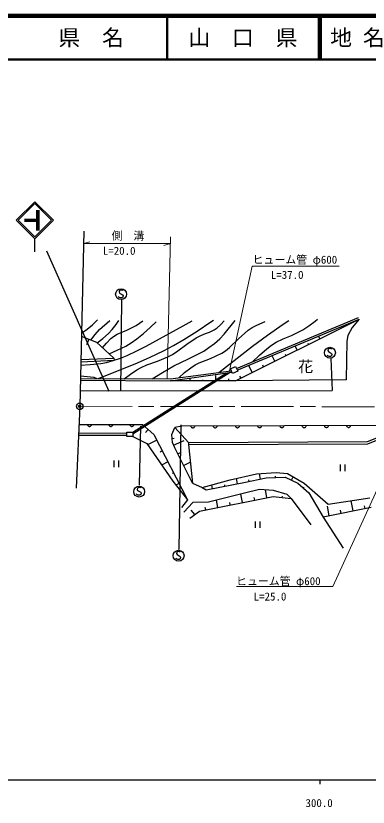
# Model space of a CAD drawing. Units: millimetres, scale not verified. Extents: x 40000 to 680000, y 20000 to 380000.
# Drawn here: x 298364 to 379084, y 198715 to 380000 of the extents above; entities that cross this region are included whole.
import ezdxf
from ezdxf.enums import TextEntityAlignment as Align

# ---------------------------------------------------------------- set-up
doc = ezdxf.new("R2010")
doc.units = ezdxf.units.MM
doc.header["$LTSCALE"] = 1000
doc.header["$PDMODE"] = 32
doc.header["$PDSIZE"] = 500
doc.linetypes.add('CHAIN', pattern=[18.5, 12, -1.5, 3.5, -1.5])
for name, color, linetype, lineweight in [('M-BGD', 7, 'Continuous', 25), ('M-BGD-EXST', 7, 'Continuous', 25), ('M-BMK', 2, 'CHAIN', 13), ('M-BMK-OTRS', 5, 'Continuous', 25), ('M-BMK-SRVR', 3, 'Continuous', 25), ('M-STR-HTXT', 7, 'Continuous', 13), ('M-STR-STRC', 7, 'Continuous', 25), ('M-TTL', 2, 'Continuous', 140), ('M-TTL-BAND', 7, 'Continuous', 25), ('M-TTL-LINE', 7, 'Continuous', 50)]:
    doc.layers.add(name, color=color, linetype=linetype, lineweight=lineweight)
doc.layers.add('M-OTRS', color=6, linetype='Continuous')
doc.layers.add('M-TTL-TXT', color=7, linetype='Continuous')
doc.styles.add('ＭＳ ゴシック', font='')
doc.styles.get('ＭＳ ゴシック').set_extended_font_data('MS Gothic')

msp = doc.modelspace()

# ---------------------------------------------------------------- linework, layer by layer
at = {"layer": 'M-BGD'}
for p, q in [((348659, 296353), (377049, 310496)), ((348894, 299222), (376896, 310865)), ((349063, 298859), (377049, 310496)), ((377049, 310496), (375404, 308623)), ((373178, 308567), (373065, 308793)), ((375404, 308623), (374446, 306802)), ((375759, 309853), (375748, 309875)), ((313366, 306650), (316822, 305212)), ((368016, 305996), (367753, 306524)), ((370597, 307281), (370541, 307395)), ((374446, 306802), (374158, 305460)), ((315094, 305931), (314540, 304601)), ((316822, 305212), (320851, 301601)), ((365435, 304710), (365334, 304914)), ((374158, 305460), (374062, 296641)), ((362854, 303424), (362441, 304254)), ((313232, 300737), (320874, 301101)), ((313243, 301238), (320851, 301601)), ((320851, 301601), (320874, 301101)), ((357692, 300853), (357128, 301985)), ((360273, 302139), (360127, 302433)), ((347506, 299122), (348684, 299671)), ((348010, 298043), (347506, 299122)), ((348684, 299671), (349188, 298592)), ((352530, 298281), (351816, 299715)), ((355111, 299567), (354920, 299952)), ((313160, 297542), (316247, 297256)), ((347487, 298277), (325156, 284139)), ((325156, 284644), (346567, 298151)), ((333789, 296804), (347699, 298709)), ((333816, 296404), (347876, 298330)), ((344206, 296368), (344210, 297604)), ((349188, 298592), (348010, 298043)), ((349950, 296996), (349718, 297461)), ((313136, 296499), (333816, 296404)), ((313145, 296899), (333789, 296804)), ((316247, 297256), (316917, 296882)), ((348659, 296353), (333816, 296404)), ((335300, 296399), (335300, 296452)), ((338269, 296389), (338271, 296918)), ((341237, 296378), (341238, 296643)), ((347175, 296358), (347176, 296835)), ((374062, 296641), (348659, 296353)), ((312817, 286361), (327404, 286360)), ((314749, 286361), (314789, 286241)), ((314789, 286241), (314849, 286141)), ((314849, 286141), (314949, 286041)), ((314949, 286041), (315049, 285981)), ((315049, 285981), (315169, 285941)), ((315169, 285941), (315329, 285941)), ((315329, 285941), (315449, 285981)), ((315449, 285981), (315549, 286041)), ((315549, 286041), (315649, 286141)), ((315649, 286141), (315709, 286241)), ((315709, 286241), (315749, 286361)), ((319611, 286361), (319651, 286241)), ((319651, 286241), (319711, 286141)), ((319711, 286141), (319811, 286041)), ((319811, 286041), (319911, 285981)), ((319911, 285981), (320031, 285941)), ((320031, 285941), (320191, 285941)), ((320191, 285941), (320311, 285981)), ((320311, 285981), (320411, 286041)), ((320411, 286041), (320511, 286141)), ((320511, 286141), (320571, 286241)), ((320571, 286241), (320611, 286361)), ((323806, 283662), (323806, 284644)), ((323806, 284644), (325156, 284644)), ((324473, 286361), (324513, 286241)), ((324513, 286241), (324573, 286141)), ((324573, 286141), (324673, 286041)), ((324673, 286041), (324773, 285981)), ((324773, 285981), (324893, 285941)), ((324893, 285941), (325053, 285941)), ((325053, 285941), (325173, 285981)), ((325156, 284644), (325156, 283662)), ((325173, 285981), (325273, 286041)), ((325273, 286041), (325373, 286141)), ((325373, 286141), (325433, 286241)), ((325433, 286241), (325473, 286361)), ((327404, 286360), (329992, 284060)), ((328698, 285210), (328080, 284515)), ((334082, 284115), (334772, 285724)), ((336382, 286031), (334772, 285724)), ((334772, 285724), (337884, 282264)), ((387351, 286174), (336382, 286031)), ((338430, 286037), (338471, 285917)), ((338471, 285917), (338531, 285817)), ((338531, 285817), (338631, 285717)), ((338631, 285717), (338731, 285658)), ((338731, 285658), (338851, 285618)), ((338851, 285618), (339011, 285618)), ((339011, 285618), (339131, 285659)), ((339131, 285659), (339231, 285719)), ((339231, 285719), (339331, 285819)), ((339331, 285819), (339391, 285919)), ((339391, 285919), (339430, 286040)), ((343527, 286051), (343567, 285931)), ((343567, 285931), (343628, 285831)), ((343628, 285831), (343728, 285732)), ((343728, 285732), (343828, 285672)), ((343828, 285672), (343948, 285632)), ((343948, 285632), (344108, 285633)), ((344108, 285633), (344228, 285673)), ((344228, 285673), (344328, 285733)), ((344328, 285733), (344428, 285834)), ((344428, 285834), (344487, 285934)), ((344487, 285934), (344527, 286054)), ((348624, 286065), (348664, 285945)), ((348664, 285945), (348725, 285846)), ((348725, 285846), (348825, 285746)), ((348825, 285746), (348925, 285686)), ((348925, 285686), (349045, 285646)), ((349045, 285646), (349205, 285647)), ((349205, 285647), (349325, 285687)), ((349325, 285687), (349425, 285748)), ((349425, 285748), (349525, 285848)), ((349525, 285848), (349584, 285948)), ((349584, 285948), (349624, 286068)), ((353721, 286080), (353761, 285960)), ((353761, 285960), (353822, 285860)), ((353822, 285860), (353922, 285760)), ((353922, 285760), (354022, 285700)), ((354022, 285700), (354142, 285661)), ((354142, 285661), (354302, 285661)), ((354302, 285661), (354422, 285701)), ((354422, 285701), (354522, 285762)), ((354522, 285762), (354622, 285862)), ((354622, 285862), (354681, 285962)), ((354681, 285962), (354721, 286082)), ((358818, 286094), (358858, 285974)), ((358858, 285974), (358919, 285874)), ((358919, 285874), (359019, 285774)), ((359019, 285774), (359119, 285715)), ((359119, 285715), (359239, 285675)), ((359239, 285675), (359399, 285675)), ((359399, 285675), (359519, 285716)), ((359519, 285716), (359619, 285776)), ((359619, 285776), (359719, 285876)), ((359719, 285876), (359778, 285976)), ((359778, 285976), (359818, 286097)), ((363915, 286108), (363955, 285988)), ((363955, 285988), (364016, 285888)), ((364016, 285888), (364116, 285789)), ((364116, 285789), (364216, 285729)), ((364216, 285729), (364336, 285689)), ((364336, 285689), (364496, 285690)), ((364496, 285690), (364616, 285730)), ((364616, 285730), (364716, 285790)), ((364716, 285790), (364816, 285891)), ((364816, 285891), (364875, 285991)), ((364875, 285991), (364915, 286111)), ((369012, 286122), (369052, 286002)), ((369052, 286002), (369113, 285903)), ((369113, 285903), (369213, 285803)), ((369213, 285803), (369313, 285743)), ((369313, 285743), (369433, 285703)), ((369433, 285703), (369593, 285704)), ((369593, 285704), (369713, 285744)), ((369713, 285744), (369813, 285805)), ((369813, 285805), (369913, 285905)), ((369913, 285905), (369972, 286005)), ((369972, 286005), (370012, 286125)), ((374109, 286137), (374149, 286017)), ((374149, 286017), (374210, 285917)), ((374210, 285917), (374310, 285817)), ((374310, 285817), (374410, 285757)), ((374410, 285757), (374530, 285718)), ((374530, 285718), (374690, 285718)), ((374690, 285718), (374810, 285758)), ((374810, 285758), (374910, 285819)), ((374910, 285819), (375010, 285919)), ((375010, 285919), (375069, 286019)), ((375069, 286019), (375109, 286139)), ((378914, 282455), (387165, 285775)), ((379011, 281956), (387351, 285311)), ((312712, 283966), (323806, 283969)), ((312731, 284400), (323806, 284459)), ((325156, 283662), (323806, 283662)), ((325156, 283662), (328346, 282005)), ((330631, 282814), (328538, 281740)), ((329992, 284060), (337661, 269105)), ((334235, 282275), (334082, 284115)), ((334159, 283195), (334623, 283233)), ((328346, 282005), (334359, 273416)), ((334772, 281048), (334235, 282275)), ((334504, 281662), (336936, 282726)), ((338835, 272922), (334772, 281048)), ((337884, 282264), (378914, 282455)), ((337884, 282264), (337887, 281764)), ((337887, 281764), (379011, 281956)), ((337887, 281764), (338835, 272922)), ((331909, 280321), (331396, 280058)), ((335449, 279694), (336206, 280073)), ((320838, 278141), (320838, 276641)), ((321978, 276641), (321978, 278141)), ((333188, 277829), (331856, 277146)), ((336803, 276985), (338318, 277743)), ((372684, 277208), (372684, 275708)), ((373824, 275708), (373824, 277208)), ((334466, 275336), (334180, 275190)), ((338158, 274277), (338309, 274352)), ((347497, 273689), (353477, 275069)), ((349133, 272795), (348894, 274011)), ((350564, 273076), (355700, 274149)), ((353477, 275069), (357999, 275375)), ((354416, 273881), (354158, 275115)), ((355700, 274149), (360069, 274302)), ((357884, 274226), (357872, 274567)), ((357999, 275375), (360606, 275146)), ((360069, 274302), (362982, 272922)), ((360606, 275146), (364439, 272922)), ((361526, 273612), (361897, 274397)), ((334359, 273416), (337661, 269105)), ((335744, 272844), (335173, 272551)), ((338835, 272922), (341058, 271926)), ((341058, 271926), (347497, 273689)), ((341978, 271389), (350564, 273076)), ((343409, 271670), (343241, 272524)), ((346271, 272232), (346208, 272552)), ((351848, 273344), (351767, 273730)), ((362982, 272922), (365512, 270699)), ((364247, 271811), (364437, 272027)), ((364439, 272922), (369882, 268093)), ((337022, 270352), (336965, 270322)), ((341058, 271926), (341978, 271389)), ((350776, 270636), (342531, 268623)), ((350289, 268509), (349909, 270429)), ((354163, 271470), (350776, 270636)), ((357402, 271274), (354163, 271470)), ((355901, 269621), (355551, 271386)), ((360494, 270341), (357402, 271274)), ((361476, 269409), (360494, 270341)), ((365512, 270699), (368808, 265180)), ((337661, 269105), (336319, 267380)), ((338899, 268525), (336886, 266316)), ((342531, 268623), (338899, 268525)), ((340469, 266562), (357304, 269899)), ((344678, 267396), (344346, 269068)), ((347484, 267952), (347377, 268491)), ((353095, 269065), (352974, 269678)), ((357304, 269899), (361476, 269409)), ((359390, 269654), (359425, 269950)), ((361476, 269409), (365942, 263372)), ((369882, 268093), (379464, 269549)), ((375660, 266569), (375187, 268899)), ((338211, 264893), (340469, 266562)), ((339340, 265727), (338567, 266773)), ((341872, 266840), (341768, 267367)), ((379771, 267403), (368808, 265180)), ((370179, 265458), (369728, 267677)), ((372919, 266014), (372769, 266753)), ((378400, 267125), (378267, 267784)), ((368808, 265180), (373331, 258051)), ((353176, 264178), (353176, 262678)), ((354316, 262678), (354316, 264178))]:
    msp.add_line(p, q, dxfattribs=at)
for points in [[(313214, 299946), (315419, 300095), (317803, 300366), (319123, 300611), (320669, 301016), (322375, 301599), (323908, 302224), (326084, 303242), (328211, 304352), (336693, 309020), (338774, 310101)], [(313381, 307321), (314694, 308239), (315931, 309249), (317110, 310389)], [(315569, 305733), (316545, 307007), (317535, 308136), (319890, 310197)], [(316987, 305064), (318261, 306046), (319610, 307232), (320459, 308158), (321322, 309262), (321999, 310197)], [(317300, 296880), (326209, 300498), (329140, 301792), (332209, 303261), (334510, 304470), (336873, 305836), (339913, 307763), (343069, 309887), (343663, 310293)], [(318250, 303932), (319151, 305039), (320121, 306047), (320752, 306554), (321594, 307062), (323809, 308013), (325951, 309063), (327463, 310101)], [(323148, 296853), (324600, 297937), (326100, 298929), (327065, 299454), (328346, 300011), (330808, 300888), (333219, 301857), (334288, 302443), (335452, 303218), (337545, 304787), (339704, 306248), (340772, 306793), (341824, 307206), (342767, 307559), (343836, 308077), (344497, 308546), (345235, 309221), (346060, 310101)], [(329570, 296823), (331953, 298301), (334558, 299786), (337945, 301409), (341438, 303207), (342607, 303981), (343875, 304964), (345065, 306039), (346071, 307084), (348648, 310197)], [(335677, 297063), (337042, 298264), (338461, 299376), (339463, 300024), (340364, 300494), (342982, 301536), (345523, 302685), (346399, 303271), (347323, 304026), (349353, 305991), (351601, 307996), (352508, 308598), (353562, 309163), (355454, 310005)], [(344852, 298319), (352571, 304359), (356007, 306838), (359635, 309329), (360918, 310197)], [(352568, 300749), (354176, 302292), (355844, 303738), (356965, 304563), (358024, 305214), (359634, 306004), (361481, 306792), (362763, 307365), (364139, 308096), (365471, 308977), (366910, 310068), (367437, 310485)], [(319751, 302587), (321600, 303375), (323575, 304337), (324783, 305054), (326084, 305967), (327635, 307228), (329130, 308578), (330530, 309909)]]:
    msp.add_lwpolyline(points, dxfattribs=at)
at = {"layer": 'M-BGD-EXST'}
for p, q in [((321978, 315536), (321878, 315686)), ((322278, 315386), (321978, 315536)), ((322078, 317036), (322028, 316736)), ((322028, 316736), (322128, 316486)), ((322378, 317186), (322078, 317036)), ((322128, 316486), (322828, 316086)), ((322578, 317186), (322378, 317186)), ((322778, 317136), (322578, 317186)), ((322878, 315536), (322628, 315386)), ((322878, 317036), (322778, 317136)), ((322828, 316086), (322928, 315836)), ((322928, 315836), (322878, 315536)), ((322628, 315386), (322278, 315386)), ((322574, 314990), (322382, 294092)), ((369913, 303616), (369863, 303316)), ((369863, 303316), (369963, 303066)), ((370213, 303766), (369913, 303616)), ((369963, 303066), (370663, 302666)), ((370413, 303766), (370213, 303766)), ((370613, 303716), (370413, 303766)), ((370713, 303616), (370613, 303716)), ((369813, 302116), (369713, 302266)), ((370113, 301966), (369813, 302116)), ((370463, 301966), (370113, 301966)), ((370713, 302116), (370463, 301966)), ((370561, 301526), (370849, 294145)), ((370663, 302666), (370763, 302416)), ((370763, 302416), (370713, 302116)), ((326925, 285977), (326637, 272461)), ((335757, 257727), (336248, 286284)), ((326523, 271960), (326223, 271810)), ((326723, 271960), (326523, 271960)), ((326923, 271910), (326723, 271960)), ((326123, 270310), (326023, 270460)), ((326423, 270160), (326123, 270310)), ((326223, 271810), (326173, 271510)), ((326173, 271510), (326273, 271260)), ((326273, 271260), (326973, 270860)), ((326773, 270160), (326423, 270160)), ((327023, 270310), (326773, 270160)), ((327023, 271810), (326923, 271910)), ((326973, 270860), (327073, 270610)), ((327073, 270610), (327023, 270310)), ((335147, 255611), (335047, 255761)), ((335247, 257111), (335197, 256811)), ((335197, 256811), (335297, 256561)), ((335547, 257261), (335247, 257111)), ((335297, 256561), (335997, 256161)), ((335747, 257261), (335547, 257261)), ((335947, 257211), (335747, 257261)), ((336047, 257111), (335947, 257211)), ((335997, 256161), (336097, 255911)), ((336097, 255911), (336047, 255611)), ((335447, 255461), (335147, 255611)), ((335797, 255461), (335447, 255461)), ((336047, 255611), (335797, 255461))]:
    msp.add_line(p, q, dxfattribs=at)
for centre in [(322478, 316236), (370313, 302816), (326623, 271010), (335647, 256311)]:
    msp.add_circle(centre, 1250, dxfattribs=at)
at = {"layer": 'M-BMK'}
msp.add_line((313002, 290542), (413223, 290402), dxfattribs=at)
at = {"layer": 'M-BMK-OTRS'}
for p, q in [((313907, 330644), (313002, 290542)), ((313002, 290542), (312176, 271809))]:
    msp.add_line(p, q, dxfattribs=at)
at = {"layer": 'M-BMK-SRVR'}
for radius in [750, 30]:
    msp.add_circle((313002, 290542), radius, dxfattribs=at)
at = {"layer": 'M-OTRS'}
msp.add_point((313002, 290542), dxfattribs=at)
at = {"layer": 'M-STR-HTXT'}
for p, q in [((313844, 327834), (315344, 328254)), ((333809, 329358), (333042, 296808)), ((313844, 327834), (333773, 327834)), ((333773, 327834), (332273, 327414)), ((347329, 298659), (352502, 322647)), ((352502, 322647), (372452, 322647)), ((387351, 285215), (371006, 249240)), ((371006, 249240), (348928, 249240))]:
    msp.add_line(p, q, dxfattribs=at)
at = {"layer": 'M-STR-STRC'}
for p, q in [((302720, 337399), (298478, 333156)), ((306963, 333156), (302720, 337399)), ((298902, 333156), (302720, 336974)), ((302720, 336974), (306539, 333156)), ((303121, 335506), (303121, 330806)), ((303251, 335506), (303251, 330806)), ((303381, 335506), (303381, 330806)), ((303511, 335506), (303511, 330806)), ((303641, 335506), (303641, 330806)), ((298478, 333156), (302720, 328913)), ((302720, 329338), (298902, 333156)), ((300391, 333506), (300391, 332806)), ((300521, 333506), (300521, 332806)), ((300651, 333506), (300651, 332806)), ((300781, 333506), (300781, 332806)), ((300911, 333506), (300911, 332806)), ((301041, 333506), (301041, 332806)), ((301171, 333506), (301171, 332806)), ((301301, 333506), (301301, 332806)), ((301431, 333506), (301431, 332806)), ((301561, 333506), (301561, 332806)), ((301691, 333506), (301691, 332806)), ((301821, 333506), (301821, 332806)), ((301951, 333506), (301951, 332806)), ((302081, 333506), (302081, 332806)), ((302211, 333506), (302211, 332806)), ((302341, 333506), (302341, 332806)), ((302471, 333506), (302471, 332806)), ((302601, 333506), (302601, 332806)), ((306539, 333156), (302720, 329338)), ((302720, 328913), (306963, 333156)), ((302731, 333506), (302731, 332806)), ((302861, 333506), (302861, 332806)), ((302991, 333506), (302991, 332806)), ((302720, 325913), (302720, 328913)), ((319718, 293937), (305434, 326098)), ((313082, 294097), (370849, 294145))]:
    msp.add_line(p, q, dxfattribs=at)
at = {"layer": 'M-TTL'}
msp.add_line((680000, 380000), (40000, 380000), dxfattribs=at)
at = {"layer": 'M-TTL-BAND'}
for p, q in [((40000, 205000), (579000, 205000)), ((368000, 205000), (368000, 204000))]:
    msp.add_line(p, q, dxfattribs=at)
at = {"layer": 'M-TTL-LINE'}
for p, q in [((333000, 380000), (333000, 370000)), ((367750, 380000), (367750, 370000)), ((368250, 380000), (368250, 370000)), ((40000, 370000), (680000, 370000))]:
    msp.add_line(p, q, dxfattribs=at)

# ---------------------------------------------------------------- texts
at = {"layer": 'M-BGD', "style": 'ＭＳ ゴシック'}
msp.add_text('花', height=2566, dxfattribs=at).set_placement((363003, 297619), align=Align.BOTTOM_LEFT)
at = {"layer": 'M-STR-HTXT', "style": 'ＭＳ ゴシック'}
for s, p in [('側\u3000溝', (320313, 328160)), ('L=20.0', (318300, 324711)), ('ヒューム管 φ600', (352601, 322672)), ('L=37.0', (356793, 319198)), ('ヒューム管 φ600', (348800, 249030)), ('L=25.0', (352863, 245504))]:
    msp.add_text(s, height=1833, dxfattribs=at).set_placement(p, align=Align.BOTTOM_LEFT)
at = {"layer": 'M-TTL-BAND', "style": 'ＭＳ ゴシック'}
msp.add_text('300.0', height=1833, dxfattribs=at).set_placement((367844, 198195), align=Align.BOTTOM_CENTER)
at = {"layer": 'M-TTL-TXT', "style": 'ＭＳ ゴシック'}
for s, p in [('県\u3000名', (315625, 375000)), ('山\u3000口\u3000県', (350375, 375000))]:
    msp.add_text(s, height=3666, dxfattribs=at).set_placement(p, align=Align.MIDDLE_CENTER)
msp.add_text('地 名', height=3666, dxfattribs=at).set_placement((370380, 375000), align=Align.MIDDLE_LEFT)

doc.saveas('drawing.dxf')
